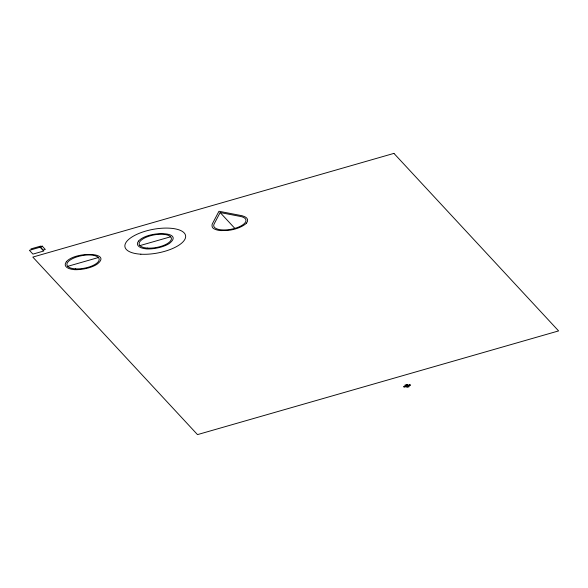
<?xml version="1.0" encoding="UTF-8"?>
<svg xmlns="http://www.w3.org/2000/svg" width="588" height="588" viewBox="0 0 588 588"><rect width="100%" height="100%" fill="white"/><g stroke="black" fill="none" stroke-linecap="round" stroke-linejoin="round"><path stroke-width="0.88" d="M220.162 212.555L214.12 223.977A16.376 6.394 -10.5 0 0 223.712 229.952A16.376 6.394 -10.5 0 0 243.586 224.241A16.376 6.394 -10.5 0 0 240.396 216.428L220.162 212.555L234.84 228.379M67.701 266.342L98.394 257.529M139.922 245.6L170.616 236.788M405.58 385.831L407.712 385.221M40.234 247.195L43.762 251.002L32.928 254.112L29.4 250.312L41.476 246.828L40.77 246.071L30.951 248.893L31.656 249.65M66.319 261.829C63.188 265.798 66.738 269.076 74.639 269.686C81.96 269.914 91.434 267.9 96.858 264.357C113.411 251.892 74.845 251.304 66.326 261.807M138.54 241.087C135.446 244.843 138.775 248.305 146.713 248.937C154.181 249.216 163.618 247.129 169.19 243.586C185.316 231.121 147.897 230.489 138.555 241.043M246.563 223.072C242.116 227.534 231.76 230.893 223.741 230.533C219.177 230.915 216.156 229.93 213.672 228.636C212.011 227.505 211.754 225.821 212.209 224.116L218.964 211.261L242.094 215.73C247.313 217.126 249.069 219.684 246.563 223.095M42.211 246.137L40.043 246.762L43.13 250.091L45.298 249.466L42.211 246.137M393.931 153.387L32.818 257.088L197.494 434.613L558.6 330.912L393.931 153.387M407.05 384.508L404.919 385.118L406.992 387.352L409.123 386.742L407.05 384.508M409.917 384.648L403.456 386.5L404.118 387.213L410.578 385.36L409.917 384.648M140.855 254.2A30.819 12.039 -10.5 0 0 185.639 236.089A30.819 12.039 -10.5 0 0 139.312 233.289A30.819 12.039 -10.5 0 0 140.855 254.2M147.61 248.099A16.376 6.394 -10.5 0 0 171.402 238.485A16.376 6.394 -10.5 0 0 146.787 236.993A16.376 6.394 -10.5 0 0 147.61 248.099M75.389 268.841A16.376 6.394 -10.5 0 0 99.181 259.227A16.376 6.394 -10.5 0 0 74.566 257.735A16.376 6.394 -10.5 0 0 75.389 268.841"/></g></svg>
